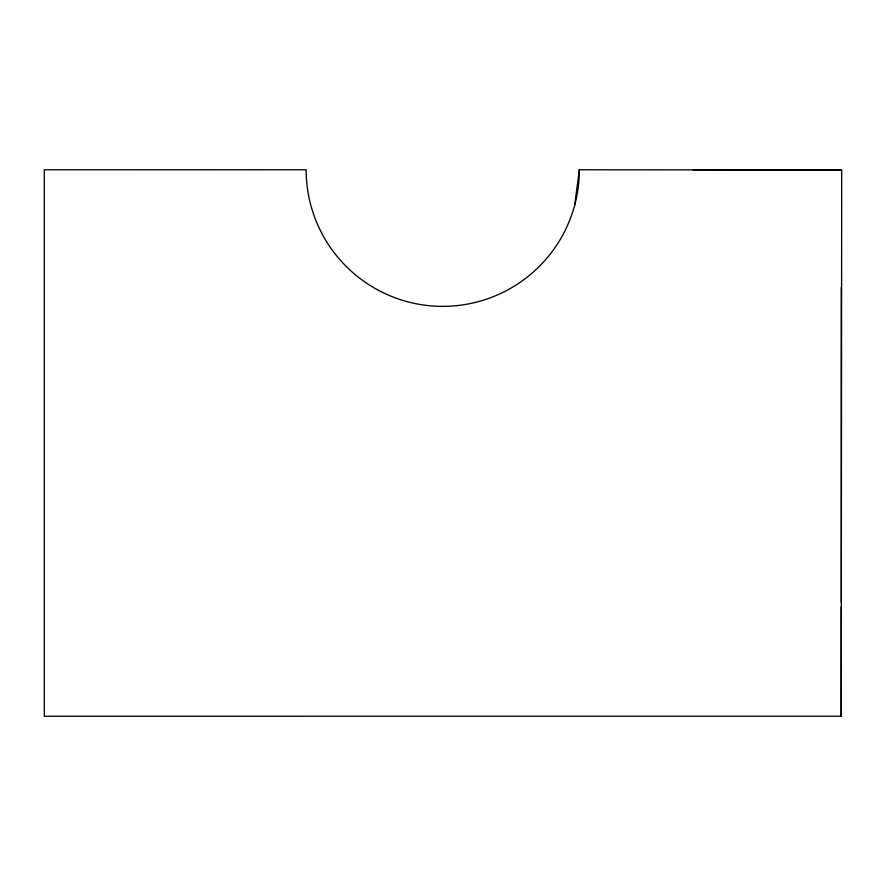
<?xml version="1.0" encoding="UTF-8"?>
<svg xmlns="http://www.w3.org/2000/svg" width="886" height="886" viewBox="0 0 886 886"><rect width="100%" height="100%" fill="white"/><g stroke="black" fill="none" stroke-linecap="round" stroke-linejoin="round"><path stroke-width="1.33" d="M574.693 205.12L579.355 169.758A136.61 136.61 0 0 1 442.745 306.368A136.61 136.61 0 0 1 306.135 169.758L44.3 169.78L44.333 716.242L841.213 716.231L841.202 606.943M841.168 169.769L693.173 169.758M727.34 169.758L772.858 169.769M579.2 169.78L841.7 170.001L841.213 716.231M841.257 287.208L841.323 602.347"/></g></svg>
